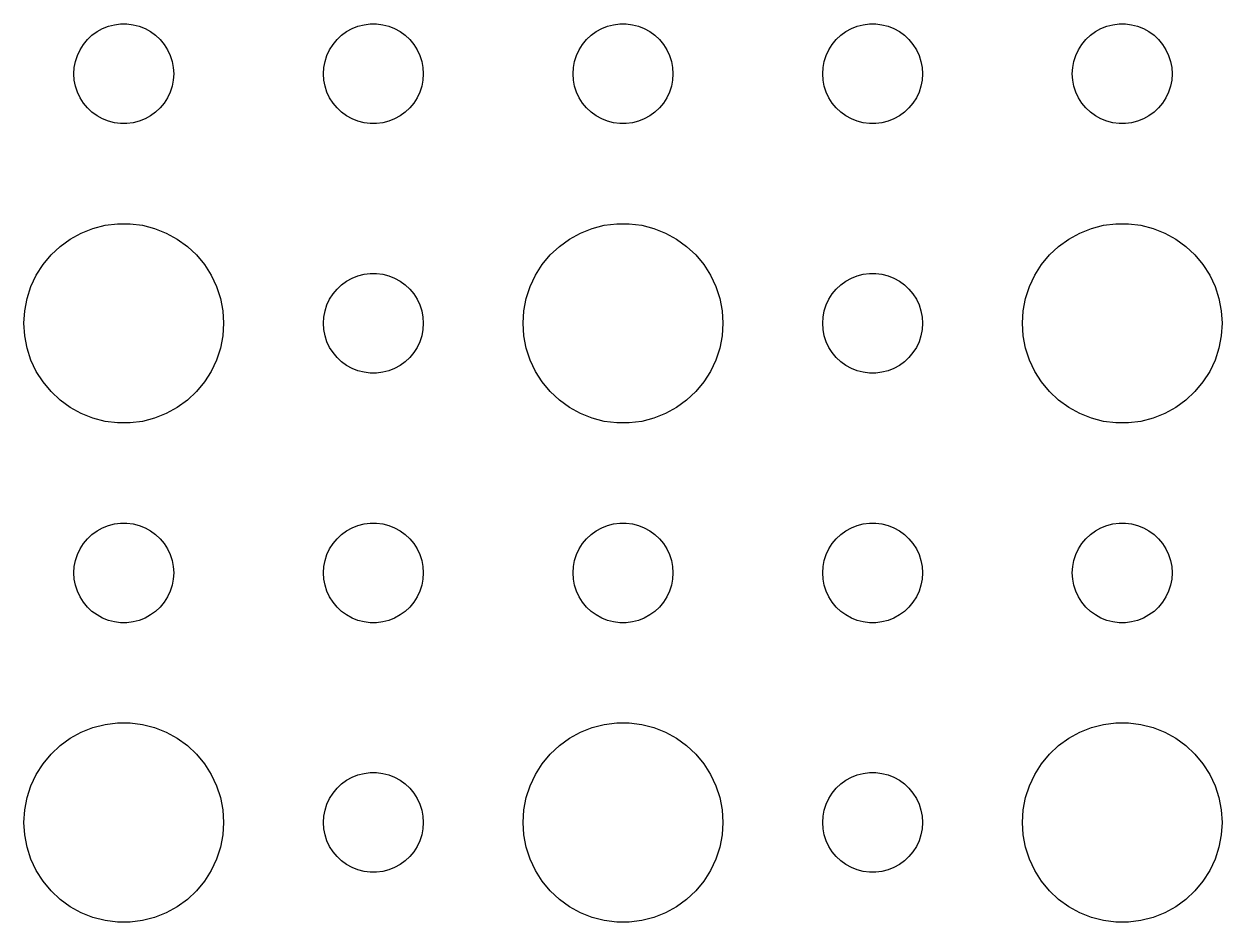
# Model space of a CAD drawing. Header units: metres. Extents: x -134 to 134, y 518 to 1078.
# Drawn here: x -70.5 to -34.5, y 795.01 to 822 of the extents above; entities that cross this region are included whole.
import ezdxf

# ---------------------------------------------------------------- set-up
doc = ezdxf.new("R2010")
doc.units = ezdxf.units.M

msp = doc.modelspace()

# ---------------------------------------------------------------- linework, layer by layer
for p, q in [((-68.1387, 821.857), (-67.9635, 821.927)), ((-67.9635, 821.927), (-67.7811, 821.973)), ((-67.7811, 821.973), (-67.5942, 821.997)), ((-67.5942, 821.997), (-67.4058, 821.997)), ((-67.4058, 821.997), (-67.2189, 821.973)), ((-67.2189, 821.973), (-67.0365, 821.927)), ((-67.0365, 821.927), (-66.8613, 821.857)), ((-60.6387, 821.857), (-60.4635, 821.927)), ((-60.4635, 821.927), (-60.2811, 821.973)), ((-60.2811, 821.973), (-60.0942, 821.997)), ((-60.0942, 821.997), (-59.9058, 821.997)), ((-59.9058, 821.997), (-59.7189, 821.973)), ((-59.7189, 821.973), (-59.5365, 821.927)), ((-59.5365, 821.927), (-59.3613, 821.857)), ((-53.1387, 821.857), (-52.9635, 821.927)), ((-52.9635, 821.927), (-52.7811, 821.973)), ((-52.7811, 821.973), (-52.5942, 821.997)), ((-52.5942, 821.997), (-52.4058, 821.997)), ((-52.4058, 821.997), (-52.2189, 821.973)), ((-52.2189, 821.973), (-52.0365, 821.927)), ((-52.0365, 821.927), (-51.8613, 821.857)), ((-45.6387, 821.857), (-45.4635, 821.927)), ((-45.4635, 821.927), (-45.2811, 821.973)), ((-45.2811, 821.973), (-45.0942, 821.997)), ((-45.0942, 821.997), (-44.9058, 821.997)), ((-44.9058, 821.997), (-44.7189, 821.973)), ((-44.7189, 821.973), (-44.5365, 821.927)), ((-44.5365, 821.927), (-44.3613, 821.857)), ((-38.1387, 821.857), (-37.9635, 821.927)), ((-37.9635, 821.927), (-37.7811, 821.973)), ((-37.7811, 821.973), (-37.5942, 821.997)), ((-37.5942, 821.997), (-37.4058, 821.997)), ((-37.4058, 821.997), (-37.2189, 821.973)), ((-37.2189, 821.973), (-37.0365, 821.927)), ((-37.0365, 821.927), (-36.8613, 821.857)), ((-68.7135, 821.382), (-68.5934, 821.527)), ((-68.5934, 821.527), (-68.4561, 821.656)), ((-68.4561, 821.656), (-68.3037, 821.766)), ((-68.3037, 821.766), (-68.1387, 821.857)), ((-66.8613, 821.857), (-66.6963, 821.766)), ((-66.6963, 821.766), (-66.5439, 821.656)), ((-66.5439, 821.656), (-66.4065, 821.527)), ((-66.4065, 821.527), (-66.2865, 821.382)), ((-61.2135, 821.382), (-61.0934, 821.527)), ((-61.0934, 821.527), (-60.9561, 821.656)), ((-60.9561, 821.656), (-60.8037, 821.766)), ((-60.8037, 821.766), (-60.6387, 821.857)), ((-59.3613, 821.857), (-59.1963, 821.766)), ((-59.1963, 821.766), (-59.0439, 821.656)), ((-59.0439, 821.656), (-58.9065, 821.527)), ((-58.9065, 821.527), (-58.7865, 821.382)), ((-53.7135, 821.382), (-53.5934, 821.527)), ((-53.5934, 821.527), (-53.4561, 821.656)), ((-53.4561, 821.656), (-53.3037, 821.766)), ((-53.3037, 821.766), (-53.1387, 821.857)), ((-51.8613, 821.857), (-51.6963, 821.766)), ((-51.6963, 821.766), (-51.5439, 821.656)), ((-51.5439, 821.656), (-51.4065, 821.527)), ((-51.4065, 821.527), (-51.2865, 821.382)), ((-46.2135, 821.382), (-46.0934, 821.527)), ((-46.0934, 821.527), (-45.9561, 821.656)), ((-45.9561, 821.656), (-45.8037, 821.766)), ((-45.8037, 821.766), (-45.6387, 821.857)), ((-44.3613, 821.857), (-44.1963, 821.766)), ((-44.1963, 821.766), (-44.0439, 821.656)), ((-44.0439, 821.656), (-43.9065, 821.527)), ((-43.9065, 821.527), (-43.7865, 821.382)), ((-38.7135, 821.382), (-38.5934, 821.527)), ((-38.5934, 821.527), (-38.4561, 821.656)), ((-38.4561, 821.656), (-38.3037, 821.766)), ((-38.3037, 821.766), (-38.1387, 821.857)), ((-36.8613, 821.857), (-36.6963, 821.766)), ((-36.6963, 821.766), (-36.5439, 821.656)), ((-36.5439, 821.656), (-36.4065, 821.527)), ((-36.4065, 821.527), (-36.2865, 821.382)), ((-68.8947, 821.052), (-68.8145, 821.223)), ((-68.8145, 821.223), (-68.7135, 821.382)), ((-66.2865, 821.382), (-66.1855, 821.223)), ((-66.1855, 821.223), (-66.1053, 821.052)), ((-61.3947, 821.052), (-61.3145, 821.223)), ((-61.3145, 821.223), (-61.2135, 821.382)), ((-58.7865, 821.382), (-58.6855, 821.223)), ((-58.6855, 821.223), (-58.6053, 821.052)), ((-53.8947, 821.052), (-53.8145, 821.223)), ((-53.8145, 821.223), (-53.7135, 821.382)), ((-51.2865, 821.382), (-51.1855, 821.223)), ((-51.1855, 821.223), (-51.1053, 821.052)), ((-46.3947, 821.052), (-46.3145, 821.223)), ((-46.3145, 821.223), (-46.2135, 821.382)), ((-43.7865, 821.382), (-43.6855, 821.223)), ((-43.6855, 821.223), (-43.6053, 821.052)), ((-38.8947, 821.052), (-38.8145, 821.223)), ((-38.8145, 821.223), (-38.7135, 821.382)), ((-36.2865, 821.382), (-36.1855, 821.223)), ((-36.1855, 821.223), (-36.1053, 821.052)), ((-68.9882, 820.688), (-68.9529, 820.873)), ((-68.9529, 820.873), (-68.8947, 821.052)), ((-66.1053, 821.052), (-66.0471, 820.873)), ((-66.0471, 820.873), (-66.0118, 820.688)), ((-61.4882, 820.688), (-61.4529, 820.873)), ((-61.4529, 820.873), (-61.3947, 821.052)), ((-58.6053, 821.052), (-58.5471, 820.873)), ((-58.5471, 820.873), (-58.5118, 820.688)), ((-53.9882, 820.688), (-53.9529, 820.873)), ((-53.9529, 820.873), (-53.8947, 821.052)), ((-51.1053, 821.052), (-51.0471, 820.873)), ((-51.0471, 820.873), (-51.0118, 820.688)), ((-46.4882, 820.688), (-46.4529, 820.873)), ((-46.4529, 820.873), (-46.3947, 821.052)), ((-43.6053, 821.052), (-43.5471, 820.873)), ((-43.5471, 820.873), (-43.5118, 820.688)), ((-38.9882, 820.688), (-38.9529, 820.873)), ((-38.9529, 820.873), (-38.8947, 821.052)), ((-36.1053, 821.052), (-36.0471, 820.873)), ((-36.0471, 820.873), (-36.0118, 820.688)), ((-69, 820.5), (-68.9882, 820.688)), ((-68.9882, 820.312), (-69, 820.5)), ((-66.0118, 820.688), (-66, 820.5)), ((-66, 820.5), (-66.0118, 820.312)), ((-61.5, 820.5), (-61.4882, 820.688)), ((-61.4882, 820.312), (-61.5, 820.5)), ((-58.5118, 820.688), (-58.5, 820.5)), ((-58.5, 820.5), (-58.5118, 820.312)), ((-54, 820.5), (-53.9882, 820.688)), ((-53.9882, 820.312), (-54, 820.5)), ((-51.0118, 820.688), (-51, 820.5)), ((-51, 820.5), (-51.0118, 820.312)), ((-46.5, 820.5), (-46.4882, 820.688)), ((-46.4882, 820.312), (-46.5, 820.5)), ((-43.5118, 820.688), (-43.5, 820.5)), ((-43.5, 820.5), (-43.5118, 820.312)), ((-39, 820.5), (-38.9882, 820.688)), ((-38.9882, 820.312), (-39, 820.5)), ((-36.0118, 820.688), (-36, 820.5)), ((-36, 820.5), (-36.0118, 820.312)), ((-68.9529, 820.127), (-68.9882, 820.312)), ((-68.8947, 819.948), (-68.9529, 820.127)), ((-66.0471, 820.127), (-66.1053, 819.948)), ((-66.0118, 820.312), (-66.0471, 820.127)), ((-61.4529, 820.127), (-61.4882, 820.312)), ((-61.3947, 819.948), (-61.4529, 820.127)), ((-58.5471, 820.127), (-58.6053, 819.948)), ((-58.5118, 820.312), (-58.5471, 820.127)), ((-53.9529, 820.127), (-53.9882, 820.312)), ((-53.8947, 819.948), (-53.9529, 820.127)), ((-51.0471, 820.127), (-51.1053, 819.948)), ((-51.0118, 820.312), (-51.0471, 820.127)), ((-46.4529, 820.127), (-46.4882, 820.312)), ((-46.3947, 819.948), (-46.4529, 820.127)), ((-43.5471, 820.127), (-43.6053, 819.948)), ((-43.5118, 820.312), (-43.5471, 820.127)), ((-38.9529, 820.127), (-38.9882, 820.312)), ((-38.8947, 819.948), (-38.9529, 820.127)), ((-36.0471, 820.127), (-36.1053, 819.948)), ((-36.0118, 820.312), (-36.0471, 820.127)), ((-68.8145, 819.777), (-68.8947, 819.948)), ((-68.7135, 819.618), (-68.8145, 819.777)), ((-66.1855, 819.777), (-66.2865, 819.618)), ((-66.1053, 819.948), (-66.1855, 819.777)), ((-61.3145, 819.777), (-61.3947, 819.948)), ((-61.2135, 819.618), (-61.3145, 819.777)), ((-58.6855, 819.777), (-58.7865, 819.618)), ((-58.6053, 819.948), (-58.6855, 819.777)), ((-53.8145, 819.777), (-53.8947, 819.948)), ((-53.7135, 819.618), (-53.8145, 819.777)), ((-51.1855, 819.777), (-51.2865, 819.618)), ((-51.1053, 819.948), (-51.1855, 819.777)), ((-46.3145, 819.777), (-46.3947, 819.948)), ((-46.2135, 819.618), (-46.3145, 819.777)), ((-43.6855, 819.777), (-43.7865, 819.618)), ((-43.6053, 819.948), (-43.6855, 819.777)), ((-38.8145, 819.777), (-38.8947, 819.948)), ((-38.7135, 819.618), (-38.8145, 819.777)), ((-36.1855, 819.777), (-36.2865, 819.618)), ((-36.1053, 819.948), (-36.1855, 819.777)), ((-68.5934, 819.473), (-68.7135, 819.618)), ((-68.4561, 819.344), (-68.5934, 819.473)), ((-66.4065, 819.473), (-66.5439, 819.344)), ((-66.2865, 819.618), (-66.4065, 819.473)), ((-61.0934, 819.473), (-61.2135, 819.618)), ((-60.9561, 819.344), (-61.0934, 819.473)), ((-58.9065, 819.473), (-59.0439, 819.344)), ((-58.7865, 819.618), (-58.9065, 819.473)), ((-53.5934, 819.473), (-53.7135, 819.618)), ((-53.4561, 819.344), (-53.5934, 819.473)), ((-51.4065, 819.473), (-51.5439, 819.344)), ((-51.2865, 819.618), (-51.4065, 819.473)), ((-46.0934, 819.473), (-46.2135, 819.618)), ((-45.9561, 819.344), (-46.0934, 819.473)), ((-43.9065, 819.473), (-44.0439, 819.344)), ((-43.7865, 819.618), (-43.9065, 819.473)), ((-38.5934, 819.473), (-38.7135, 819.618)), ((-38.4561, 819.344), (-38.5934, 819.473)), ((-36.4065, 819.473), (-36.5439, 819.344)), ((-36.2865, 819.618), (-36.4065, 819.473)), ((-68.3037, 819.234), (-68.4561, 819.344)), ((-68.1387, 819.143), (-68.3037, 819.234)), ((-67.9635, 819.073), (-68.1387, 819.143)), ((-67.7811, 819.027), (-67.9635, 819.073)), ((-67.5942, 819.003), (-67.7811, 819.027)), ((-67.4058, 819.003), (-67.5942, 819.003)), ((-67.2189, 819.027), (-67.4058, 819.003)), ((-67.0365, 819.073), (-67.2189, 819.027)), ((-66.8613, 819.143), (-67.0365, 819.073)), ((-66.6963, 819.234), (-66.8613, 819.143)), ((-66.5439, 819.344), (-66.6963, 819.234)), ((-60.8037, 819.234), (-60.9561, 819.344)), ((-60.6387, 819.143), (-60.8037, 819.234)), ((-60.4635, 819.073), (-60.6387, 819.143)), ((-60.2811, 819.027), (-60.4635, 819.073)), ((-60.0942, 819.003), (-60.2811, 819.027)), ((-59.9058, 819.003), (-60.0942, 819.003)), ((-59.7189, 819.027), (-59.9058, 819.003)), ((-59.5365, 819.073), (-59.7189, 819.027)), ((-59.3613, 819.143), (-59.5365, 819.073)), ((-59.1963, 819.234), (-59.3613, 819.143)), ((-59.0439, 819.344), (-59.1963, 819.234)), ((-53.3037, 819.234), (-53.4561, 819.344)), ((-53.1387, 819.143), (-53.3037, 819.234)), ((-52.9635, 819.073), (-53.1387, 819.143)), ((-52.7811, 819.027), (-52.9635, 819.073)), ((-52.5942, 819.003), (-52.7811, 819.027)), ((-52.4058, 819.003), (-52.5942, 819.003)), ((-52.2189, 819.027), (-52.4058, 819.003)), ((-52.0365, 819.073), (-52.2189, 819.027)), ((-51.8613, 819.143), (-52.0365, 819.073)), ((-51.6963, 819.234), (-51.8613, 819.143)), ((-51.5439, 819.344), (-51.6963, 819.234)), ((-45.8037, 819.234), (-45.9561, 819.344)), ((-45.6387, 819.143), (-45.8037, 819.234)), ((-45.4635, 819.073), (-45.6387, 819.143)), ((-45.2811, 819.027), (-45.4635, 819.073)), ((-45.0942, 819.003), (-45.2811, 819.027)), ((-44.9058, 819.003), (-45.0942, 819.003)), ((-44.7189, 819.027), (-44.9058, 819.003)), ((-44.5365, 819.073), (-44.7189, 819.027)), ((-44.3613, 819.143), (-44.5365, 819.073)), ((-44.1963, 819.234), (-44.3613, 819.143)), ((-44.0439, 819.344), (-44.1963, 819.234)), ((-38.3037, 819.234), (-38.4561, 819.344)), ((-38.1387, 819.143), (-38.3037, 819.234)), ((-37.9635, 819.073), (-38.1387, 819.143)), ((-37.7811, 819.027), (-37.9635, 819.073)), ((-37.5942, 819.003), (-37.7811, 819.027)), ((-37.4058, 819.003), (-37.5942, 819.003)), ((-37.2189, 819.027), (-37.4058, 819.003)), ((-37.0365, 819.073), (-37.2189, 819.027)), ((-36.8613, 819.143), (-37.0365, 819.073)), ((-36.6963, 819.234), (-36.8613, 819.143)), ((-36.5439, 819.344), (-36.6963, 819.234)), ((-68.7773, 815.714), (-68.427, 815.853)), ((-68.427, 815.853), (-68.0621, 815.947)), ((-68.0621, 815.947), (-67.6884, 815.994)), ((-67.6884, 815.994), (-67.3116, 815.994)), ((-67.3116, 815.994), (-66.9379, 815.947)), ((-66.9379, 815.947), (-66.573, 815.853)), ((-66.573, 815.853), (-66.2227, 815.714)), ((-53.7773, 815.714), (-53.427, 815.853)), ((-53.427, 815.853), (-53.0621, 815.947)), ((-53.0621, 815.947), (-52.6884, 815.994)), ((-52.6884, 815.994), (-52.3116, 815.994)), ((-52.3116, 815.994), (-51.9379, 815.947)), ((-51.9379, 815.947), (-51.5729, 815.853)), ((-51.5729, 815.853), (-51.2227, 815.714)), ((-38.7773, 815.714), (-38.427, 815.853)), ((-38.427, 815.853), (-38.0621, 815.947)), ((-38.0621, 815.947), (-37.6884, 815.994)), ((-37.6884, 815.994), (-37.3116, 815.994)), ((-37.3116, 815.994), (-36.9379, 815.947)), ((-36.9379, 815.947), (-36.5729, 815.853)), ((-36.5729, 815.853), (-36.2227, 815.714)), ((-69.4123, 815.312), (-69.1075, 815.533)), ((-69.1075, 815.533), (-68.7773, 815.714)), ((-66.2227, 815.714), (-65.8925, 815.533)), ((-65.8925, 815.533), (-65.5877, 815.312)), ((-54.4123, 815.312), (-54.1075, 815.533)), ((-54.1075, 815.533), (-53.7773, 815.714)), ((-51.2227, 815.714), (-50.8925, 815.533)), ((-50.8925, 815.533), (-50.5877, 815.312)), ((-39.4123, 815.312), (-39.1075, 815.533)), ((-39.1075, 815.533), (-38.7773, 815.714)), ((-36.2227, 815.714), (-35.8925, 815.533)), ((-35.8925, 815.533), (-35.5877, 815.312)), ((-69.927, 814.763), (-69.6869, 815.054)), ((-69.6869, 815.054), (-69.4123, 815.312)), ((-65.5877, 815.312), (-65.3131, 815.054)), ((-65.3131, 815.054), (-65.073, 814.763)), ((-54.927, 814.763), (-54.6869, 815.054)), ((-54.6869, 815.054), (-54.4123, 815.312)), ((-50.5877, 815.312), (-50.3131, 815.054)), ((-50.3131, 815.054), (-50.0729, 814.763)), ((-39.927, 814.763), (-39.6869, 815.054)), ((-39.6869, 815.054), (-39.4123, 815.312)), ((-35.5877, 815.312), (-35.3131, 815.054)), ((-35.3131, 815.054), (-35.0729, 814.763)), ((-70.1289, 814.445), (-69.927, 814.763)), ((-65.073, 814.763), (-64.8711, 814.445)), ((-55.1289, 814.445), (-54.927, 814.763)), ((-50.0729, 814.763), (-49.8711, 814.445)), ((-40.1289, 814.445), (-39.927, 814.763)), ((-35.0729, 814.763), (-34.8711, 814.445)), ((-70.2893, 814.104), (-70.1289, 814.445)), ((-64.8711, 814.445), (-64.7107, 814.104)), ((-60.8037, 814.266), (-60.6387, 814.357)), ((-60.6387, 814.357), (-60.4635, 814.427)), ((-60.4635, 814.427), (-60.2811, 814.473)), ((-60.2811, 814.473), (-60.0942, 814.497)), ((-60.0942, 814.497), (-59.9058, 814.497)), ((-59.9058, 814.497), (-59.7189, 814.473)), ((-59.7189, 814.473), (-59.5365, 814.427)), ((-59.5365, 814.427), (-59.3613, 814.357)), ((-59.3613, 814.357), (-59.1963, 814.266)), ((-55.2893, 814.104), (-55.1289, 814.445)), ((-49.8711, 814.445), (-49.7107, 814.104)), ((-45.8037, 814.266), (-45.6387, 814.357)), ((-45.6387, 814.357), (-45.4635, 814.427)), ((-45.4635, 814.427), (-45.2811, 814.473)), ((-45.2811, 814.473), (-45.0942, 814.497)), ((-45.0942, 814.497), (-44.9058, 814.497)), ((-44.9058, 814.497), (-44.7189, 814.473)), ((-44.7189, 814.473), (-44.5365, 814.427)), ((-44.5365, 814.427), (-44.3613, 814.357)), ((-44.3613, 814.357), (-44.1963, 814.266)), ((-40.2893, 814.104), (-40.1289, 814.445)), ((-34.8711, 814.445), (-34.7107, 814.104)), ((-70.4057, 813.746), (-70.2893, 814.104)), ((-64.7107, 814.104), (-64.5943, 813.746)), ((-61.2135, 813.882), (-61.0934, 814.027)), ((-61.0934, 814.027), (-60.9561, 814.156)), ((-60.9561, 814.156), (-60.8037, 814.266)), ((-59.1963, 814.266), (-59.0439, 814.156)), ((-59.0439, 814.156), (-58.9065, 814.027)), ((-58.9065, 814.027), (-58.7865, 813.882)), ((-55.4057, 813.746), (-55.2893, 814.104)), ((-49.7107, 814.104), (-49.5942, 813.746)), ((-46.2135, 813.882), (-46.0934, 814.027)), ((-46.0934, 814.027), (-45.9561, 814.156)), ((-45.9561, 814.156), (-45.8037, 814.266)), ((-44.1963, 814.266), (-44.0439, 814.156)), ((-44.0439, 814.156), (-43.9065, 814.027)), ((-43.9065, 814.027), (-43.7865, 813.882)), ((-40.4057, 813.746), (-40.2893, 814.104)), ((-34.7107, 814.104), (-34.5942, 813.746)), ((-70.4763, 813.376), (-70.4057, 813.746)), ((-64.5943, 813.746), (-64.5237, 813.376)), ((-61.3947, 813.552), (-61.3145, 813.723)), ((-61.3145, 813.723), (-61.2135, 813.882)), ((-58.7865, 813.882), (-58.6855, 813.723)), ((-58.6855, 813.723), (-58.6053, 813.552)), ((-55.4763, 813.376), (-55.4057, 813.746)), ((-49.5942, 813.746), (-49.5237, 813.376)), ((-46.3947, 813.552), (-46.3145, 813.723)), ((-46.3145, 813.723), (-46.2135, 813.882)), ((-43.7865, 813.882), (-43.6855, 813.723)), ((-43.6855, 813.723), (-43.6053, 813.552)), ((-40.4763, 813.376), (-40.4057, 813.746)), ((-34.5942, 813.746), (-34.5237, 813.376)), ((-70.5, 813), (-70.4763, 813.376)), ((-64.5237, 813.376), (-64.5, 813)), ((-61.4882, 813.188), (-61.4529, 813.373)), ((-61.4529, 813.373), (-61.3947, 813.552)), ((-58.6053, 813.552), (-58.5471, 813.373)), ((-58.5471, 813.373), (-58.5118, 813.188)), ((-55.5, 813), (-55.4763, 813.376)), ((-49.5237, 813.376), (-49.5, 813)), ((-46.4882, 813.188), (-46.4529, 813.373)), ((-46.4529, 813.373), (-46.3947, 813.552)), ((-43.6053, 813.552), (-43.5471, 813.373)), ((-43.5471, 813.373), (-43.5118, 813.188)), ((-40.5, 813), (-40.4763, 813.376)), ((-34.5237, 813.376), (-34.5, 813)), ((-70.4763, 812.624), (-70.5, 813)), ((-64.5, 813), (-64.5237, 812.624)), ((-61.5, 813), (-61.4882, 813.188)), ((-61.4882, 812.812), (-61.5, 813)), ((-58.5118, 813.188), (-58.5, 813)), ((-58.5, 813), (-58.5118, 812.812)), ((-55.4763, 812.624), (-55.5, 813)), ((-49.5, 813), (-49.5237, 812.624)), ((-46.5, 813), (-46.4882, 813.188)), ((-46.4882, 812.812), (-46.5, 813)), ((-43.5118, 813.188), (-43.5, 813)), ((-43.5, 813), (-43.5118, 812.812)), ((-40.4763, 812.624), (-40.5, 813)), ((-34.5, 813), (-34.5237, 812.624)), ((-70.4057, 812.254), (-70.4763, 812.624)), ((-64.5237, 812.624), (-64.5943, 812.254)), ((-61.4529, 812.627), (-61.4882, 812.812)), ((-61.3947, 812.448), (-61.4529, 812.627)), ((-58.5471, 812.627), (-58.6053, 812.448)), ((-58.5118, 812.812), (-58.5471, 812.627)), ((-55.4057, 812.254), (-55.4763, 812.624)), ((-49.5237, 812.624), (-49.5942, 812.254)), ((-46.4529, 812.627), (-46.4882, 812.812)), ((-46.3947, 812.448), (-46.4529, 812.627)), ((-43.5471, 812.627), (-43.6053, 812.448)), ((-43.5118, 812.812), (-43.5471, 812.627)), ((-40.4057, 812.254), (-40.4763, 812.624)), ((-34.5237, 812.624), (-34.5942, 812.254)), ((-70.2893, 811.896), (-70.4057, 812.254)), ((-64.5943, 812.254), (-64.7107, 811.896)), ((-61.3145, 812.277), (-61.3947, 812.448)), ((-61.2135, 812.118), (-61.3145, 812.277)), ((-58.6855, 812.277), (-58.7865, 812.118)), ((-58.6053, 812.448), (-58.6855, 812.277)), ((-55.2893, 811.896), (-55.4057, 812.254)), ((-49.5942, 812.254), (-49.7107, 811.896)), ((-46.3145, 812.277), (-46.3947, 812.448)), ((-46.2135, 812.118), (-46.3145, 812.277)), ((-43.6855, 812.277), (-43.7865, 812.118)), ((-43.6053, 812.448), (-43.6855, 812.277)), ((-40.2893, 811.896), (-40.4057, 812.254)), ((-34.5942, 812.254), (-34.7107, 811.896)), ((-70.1289, 811.555), (-70.2893, 811.896)), ((-64.7107, 811.896), (-64.8711, 811.555)), ((-61.0934, 811.973), (-61.2135, 812.118)), ((-60.9561, 811.844), (-61.0934, 811.973)), ((-60.8037, 811.734), (-60.9561, 811.844)), ((-59.0439, 811.844), (-59.1963, 811.734)), ((-58.9065, 811.973), (-59.0439, 811.844)), ((-58.7865, 812.118), (-58.9065, 811.973)), ((-55.1289, 811.555), (-55.2893, 811.896)), ((-49.7107, 811.896), (-49.8711, 811.555)), ((-46.0934, 811.973), (-46.2135, 812.118)), ((-45.9561, 811.844), (-46.0934, 811.973)), ((-45.8037, 811.734), (-45.9561, 811.844)), ((-44.0439, 811.844), (-44.1963, 811.734)), ((-43.9065, 811.973), (-44.0439, 811.844)), ((-43.7865, 812.118), (-43.9065, 811.973)), ((-40.1289, 811.555), (-40.2893, 811.896)), ((-34.7107, 811.896), (-34.8711, 811.555)), ((-69.927, 811.237), (-70.1289, 811.555)), ((-64.8711, 811.555), (-65.073, 811.237)), ((-60.6387, 811.643), (-60.8037, 811.734)), ((-60.4635, 811.573), (-60.6387, 811.643)), ((-60.2811, 811.527), (-60.4635, 811.573)), ((-60.0942, 811.503), (-60.2811, 811.527)), ((-59.9058, 811.503), (-60.0942, 811.503)), ((-59.7189, 811.527), (-59.9058, 811.503)), ((-59.5365, 811.573), (-59.7189, 811.527)), ((-59.3613, 811.643), (-59.5365, 811.573)), ((-59.1963, 811.734), (-59.3613, 811.643)), ((-54.927, 811.237), (-55.1289, 811.555)), ((-49.8711, 811.555), (-50.0729, 811.237)), ((-45.6387, 811.643), (-45.8037, 811.734)), ((-45.4635, 811.573), (-45.6387, 811.643)), ((-45.2811, 811.527), (-45.4635, 811.573)), ((-45.0942, 811.503), (-45.2811, 811.527)), ((-44.9058, 811.503), (-45.0942, 811.503)), ((-44.7189, 811.527), (-44.9058, 811.503)), ((-44.5365, 811.573), (-44.7189, 811.527)), ((-44.3613, 811.643), (-44.5365, 811.573)), ((-44.1963, 811.734), (-44.3613, 811.643)), ((-39.927, 811.237), (-40.1289, 811.555)), ((-34.8711, 811.555), (-35.0729, 811.237)), ((-69.6869, 810.946), (-69.927, 811.237)), ((-65.073, 811.237), (-65.3131, 810.946)), ((-54.6869, 810.946), (-54.927, 811.237)), ((-50.0729, 811.237), (-50.3131, 810.946)), ((-39.6869, 810.946), (-39.927, 811.237)), ((-35.0729, 811.237), (-35.3131, 810.946)), ((-69.4123, 810.688), (-69.6869, 810.946)), ((-65.3131, 810.946), (-65.5877, 810.688)), ((-54.4123, 810.688), (-54.6869, 810.946)), ((-50.3131, 810.946), (-50.5877, 810.688)), ((-39.4123, 810.688), (-39.6869, 810.946)), ((-35.3131, 810.946), (-35.5877, 810.688)), ((-69.1075, 810.467), (-69.4123, 810.688)), ((-68.7773, 810.286), (-69.1075, 810.467)), ((-65.8925, 810.467), (-66.2227, 810.286)), ((-65.5877, 810.688), (-65.8925, 810.467)), ((-54.1075, 810.467), (-54.4123, 810.688)), ((-53.7773, 810.286), (-54.1075, 810.467)), ((-50.8925, 810.467), (-51.2227, 810.286)), ((-50.5877, 810.688), (-50.8925, 810.467)), ((-39.1075, 810.467), (-39.4123, 810.688)), ((-38.7773, 810.286), (-39.1075, 810.467)), ((-35.8925, 810.467), (-36.2227, 810.286)), ((-35.5877, 810.688), (-35.8925, 810.467)), ((-68.427, 810.147), (-68.7773, 810.286)), ((-68.0621, 810.053), (-68.427, 810.147)), ((-67.6884, 810.006), (-68.0621, 810.053)), ((-67.3116, 810.006), (-67.6884, 810.006)), ((-66.9379, 810.053), (-67.3116, 810.006)), ((-66.573, 810.147), (-66.9379, 810.053)), ((-66.2227, 810.286), (-66.573, 810.147)), ((-53.427, 810.147), (-53.7773, 810.286)), ((-53.0621, 810.053), (-53.427, 810.147)), ((-52.6884, 810.006), (-53.0621, 810.053)), ((-52.3116, 810.006), (-52.6884, 810.006)), ((-51.9379, 810.053), (-52.3116, 810.006)), ((-51.5729, 810.147), (-51.9379, 810.053)), ((-51.2227, 810.286), (-51.5729, 810.147)), ((-38.427, 810.147), (-38.7773, 810.286)), ((-38.0621, 810.053), (-38.427, 810.147)), ((-37.6884, 810.006), (-38.0621, 810.053)), ((-37.3116, 810.006), (-37.6884, 810.006)), ((-36.9379, 810.053), (-37.3116, 810.006)), ((-36.5729, 810.147), (-36.9379, 810.053)), ((-36.2227, 810.286), (-36.5729, 810.147)), ((-68.4561, 806.656), (-68.3037, 806.766)), ((-68.3037, 806.766), (-68.1387, 806.857)), ((-68.1387, 806.857), (-67.9635, 806.927)), ((-67.9635, 806.927), (-67.7811, 806.973)), ((-67.7811, 806.973), (-67.5942, 806.997)), ((-67.5942, 806.997), (-67.4058, 806.997)), ((-67.4058, 806.997), (-67.2189, 806.973)), ((-67.2189, 806.973), (-67.0365, 806.927)), ((-67.0365, 806.927), (-66.8613, 806.857)), ((-66.8613, 806.857), (-66.6963, 806.766)), ((-66.6963, 806.766), (-66.5439, 806.656)), ((-60.9561, 806.656), (-60.8037, 806.766)), ((-60.8037, 806.766), (-60.6387, 806.857)), ((-60.6387, 806.857), (-60.4635, 806.927)), ((-60.4635, 806.927), (-60.2811, 806.973)), ((-60.2811, 806.973), (-60.0942, 806.997)), ((-60.0942, 806.997), (-59.9058, 806.997)), ((-59.9058, 806.997), (-59.7189, 806.973)), ((-59.7189, 806.973), (-59.5365, 806.927)), ((-59.5365, 806.927), (-59.3613, 806.857)), ((-59.3613, 806.857), (-59.1963, 806.766)), ((-59.1963, 806.766), (-59.0439, 806.656)), ((-53.4561, 806.656), (-53.3037, 806.766)), ((-53.3037, 806.766), (-53.1387, 806.857)), ((-53.1387, 806.857), (-52.9635, 806.927)), ((-52.9635, 806.927), (-52.7811, 806.973)), ((-52.7811, 806.973), (-52.5942, 806.997)), ((-52.5942, 806.997), (-52.4058, 806.997)), ((-52.4058, 806.997), (-52.2189, 806.973)), ((-52.2189, 806.973), (-52.0365, 806.927)), ((-52.0365, 806.927), (-51.8613, 806.857)), ((-51.8613, 806.857), (-51.6963, 806.766)), ((-51.6963, 806.766), (-51.5439, 806.656)), ((-45.9561, 806.656), (-45.8037, 806.766)), ((-45.8037, 806.766), (-45.6387, 806.857)), ((-45.6387, 806.857), (-45.4635, 806.927)), ((-45.4635, 806.927), (-45.2811, 806.973)), ((-45.2811, 806.973), (-45.0942, 806.997)), ((-45.0942, 806.997), (-44.9058, 806.997)), ((-44.9058, 806.997), (-44.7189, 806.973)), ((-44.7189, 806.973), (-44.5365, 806.927)), ((-44.5365, 806.927), (-44.3613, 806.857)), ((-44.3613, 806.857), (-44.1963, 806.766)), ((-44.1963, 806.766), (-44.0439, 806.656)), ((-38.4561, 806.656), (-38.3037, 806.766)), ((-38.3037, 806.766), (-38.1387, 806.857)), ((-38.1387, 806.857), (-37.9635, 806.927)), ((-37.9635, 806.927), (-37.7811, 806.973)), ((-37.7811, 806.973), (-37.5942, 806.997)), ((-37.5942, 806.997), (-37.4058, 806.997)), ((-37.4058, 806.997), (-37.2189, 806.973)), ((-37.2189, 806.973), (-37.0365, 806.927)), ((-37.0365, 806.927), (-36.8613, 806.857)), ((-36.8613, 806.857), (-36.6963, 806.766)), ((-36.6963, 806.766), (-36.5439, 806.656)), ((-68.7135, 806.382), (-68.5934, 806.527)), ((-68.5934, 806.527), (-68.4561, 806.656)), ((-66.5439, 806.656), (-66.4065, 806.527)), ((-66.4065, 806.527), (-66.2865, 806.382)), ((-61.2135, 806.382), (-61.0934, 806.527)), ((-61.0934, 806.527), (-60.9561, 806.656)), ((-59.0439, 806.656), (-58.9065, 806.527)), ((-58.9065, 806.527), (-58.7865, 806.382)), ((-53.7135, 806.382), (-53.5934, 806.527)), ((-53.5934, 806.527), (-53.4561, 806.656)), ((-51.5439, 806.656), (-51.4065, 806.527)), ((-51.4065, 806.527), (-51.2865, 806.382)), ((-46.2135, 806.382), (-46.0934, 806.527)), ((-46.0934, 806.527), (-45.9561, 806.656)), ((-44.0439, 806.656), (-43.9065, 806.527)), ((-43.9065, 806.527), (-43.7865, 806.382)), ((-38.7135, 806.382), (-38.5934, 806.527)), ((-38.5934, 806.527), (-38.4561, 806.656)), ((-36.5439, 806.656), (-36.4065, 806.527)), ((-36.4065, 806.527), (-36.2865, 806.382)), ((-68.9529, 805.873), (-68.8947, 806.052)), ((-68.8947, 806.052), (-68.8145, 806.223)), ((-68.8145, 806.223), (-68.7135, 806.382)), ((-66.2865, 806.382), (-66.1855, 806.223)), ((-66.1855, 806.223), (-66.1053, 806.052)), ((-66.1053, 806.052), (-66.0471, 805.873)), ((-61.4529, 805.873), (-61.3947, 806.052)), ((-61.3947, 806.052), (-61.3145, 806.223)), ((-61.3145, 806.223), (-61.2135, 806.382)), ((-58.7865, 806.382), (-58.6855, 806.223)), ((-58.6855, 806.223), (-58.6053, 806.052)), ((-58.6053, 806.052), (-58.5471, 805.873)), ((-53.9529, 805.873), (-53.8947, 806.052)), ((-53.8947, 806.052), (-53.8145, 806.223)), ((-53.8145, 806.223), (-53.7135, 806.382)), ((-51.2865, 806.382), (-51.1855, 806.223)), ((-51.1855, 806.223), (-51.1053, 806.052)), ((-51.1053, 806.052), (-51.0471, 805.873)), ((-46.4529, 805.873), (-46.3947, 806.052)), ((-46.3947, 806.052), (-46.3145, 806.223)), ((-46.3145, 806.223), (-46.2135, 806.382)), ((-43.7865, 806.382), (-43.6855, 806.223)), ((-43.6855, 806.223), (-43.6053, 806.052)), ((-43.6053, 806.052), (-43.5471, 805.873)), ((-38.9529, 805.873), (-38.8947, 806.052)), ((-38.8947, 806.052), (-38.8145, 806.223)), ((-38.8145, 806.223), (-38.7135, 806.382)), ((-36.2865, 806.382), (-36.1855, 806.223)), ((-36.1855, 806.223), (-36.1053, 806.052)), ((-36.1053, 806.052), (-36.0471, 805.873)), ((-69, 805.5), (-68.9882, 805.688)), ((-68.9882, 805.688), (-68.9529, 805.873)), ((-66.0471, 805.873), (-66.0118, 805.688)), ((-66.0118, 805.688), (-66, 805.5)), ((-61.5, 805.5), (-61.4882, 805.688)), ((-61.4882, 805.688), (-61.4529, 805.873)), ((-58.5471, 805.873), (-58.5118, 805.688)), ((-58.5118, 805.688), (-58.5, 805.5)), ((-54, 805.5), (-53.9882, 805.688)), ((-53.9882, 805.688), (-53.9529, 805.873)), ((-51.0471, 805.873), (-51.0118, 805.688)), ((-51.0118, 805.688), (-51, 805.5)), ((-46.5, 805.5), (-46.4882, 805.688)), ((-46.4882, 805.688), (-46.4529, 805.873)), ((-43.5471, 805.873), (-43.5118, 805.688)), ((-43.5118, 805.688), (-43.5, 805.5)), ((-39, 805.5), (-38.9882, 805.688)), ((-38.9882, 805.688), (-38.9529, 805.873)), ((-36.0471, 805.873), (-36.0118, 805.688)), ((-36.0118, 805.688), (-36, 805.5)), ((-68.9882, 805.312), (-69, 805.5)), ((-66, 805.5), (-66.0118, 805.312)), ((-61.4882, 805.312), (-61.5, 805.5)), ((-58.5, 805.5), (-58.5118, 805.312)), ((-53.9882, 805.312), (-54, 805.5)), ((-51, 805.5), (-51.0118, 805.312)), ((-46.4882, 805.312), (-46.5, 805.5)), ((-43.5, 805.5), (-43.5118, 805.312)), ((-38.9882, 805.312), (-39, 805.5)), ((-36, 805.5), (-36.0118, 805.312)), ((-68.9529, 805.127), (-68.9882, 805.312)), ((-68.8947, 804.948), (-68.9529, 805.127)), ((-66.0471, 805.127), (-66.1053, 804.948)), ((-66.0118, 805.312), (-66.0471, 805.127)), ((-61.4529, 805.127), (-61.4882, 805.312)), ((-61.3947, 804.948), (-61.4529, 805.127)), ((-58.5471, 805.127), (-58.6053, 804.948)), ((-58.5118, 805.312), (-58.5471, 805.127)), ((-53.9529, 805.127), (-53.9882, 805.312)), ((-53.8947, 804.948), (-53.9529, 805.127)), ((-51.0471, 805.127), (-51.1053, 804.948)), ((-51.0118, 805.312), (-51.0471, 805.127)), ((-46.4529, 805.127), (-46.4882, 805.312)), ((-46.3947, 804.948), (-46.4529, 805.127)), ((-43.5471, 805.127), (-43.6053, 804.948)), ((-43.5118, 805.312), (-43.5471, 805.127)), ((-38.9529, 805.127), (-38.9882, 805.312)), ((-38.8947, 804.948), (-38.9529, 805.127)), ((-36.0471, 805.127), (-36.1053, 804.948)), ((-36.0118, 805.312), (-36.0471, 805.127)), ((-68.8145, 804.777), (-68.8947, 804.948)), ((-68.7135, 804.618), (-68.8145, 804.777)), ((-68.5934, 804.473), (-68.7135, 804.618)), ((-66.2865, 804.618), (-66.4065, 804.473)), ((-66.1855, 804.777), (-66.2865, 804.618)), ((-66.1053, 804.948), (-66.1855, 804.777)), ((-61.3145, 804.777), (-61.3947, 804.948)), ((-61.2135, 804.618), (-61.3145, 804.777)), ((-61.0934, 804.473), (-61.2135, 804.618)), ((-58.7865, 804.618), (-58.9065, 804.473)), ((-58.6855, 804.777), (-58.7865, 804.618)), ((-58.6053, 804.948), (-58.6855, 804.777)), ((-53.8145, 804.777), (-53.8947, 804.948)), ((-53.7135, 804.618), (-53.8145, 804.777)), ((-53.5934, 804.473), (-53.7135, 804.618)), ((-51.2865, 804.618), (-51.4065, 804.473)), ((-51.1855, 804.777), (-51.2865, 804.618)), ((-51.1053, 804.948), (-51.1855, 804.777)), ((-46.3145, 804.777), (-46.3947, 804.948)), ((-46.2135, 804.618), (-46.3145, 804.777)), ((-46.0934, 804.473), (-46.2135, 804.618)), ((-43.7865, 804.618), (-43.9065, 804.473)), ((-43.6855, 804.777), (-43.7865, 804.618)), ((-43.6053, 804.948), (-43.6855, 804.777)), ((-38.8145, 804.777), (-38.8947, 804.948)), ((-38.7135, 804.618), (-38.8145, 804.777)), ((-38.5934, 804.473), (-38.7135, 804.618)), ((-36.2865, 804.618), (-36.4065, 804.473)), ((-36.1855, 804.777), (-36.2865, 804.618)), ((-36.1053, 804.948), (-36.1855, 804.777)), ((-68.4561, 804.344), (-68.5934, 804.473)), ((-68.3037, 804.234), (-68.4561, 804.344)), ((-66.5439, 804.344), (-66.6963, 804.234)), ((-66.4065, 804.473), (-66.5439, 804.344)), ((-60.9561, 804.344), (-61.0934, 804.473)), ((-60.8037, 804.234), (-60.9561, 804.344)), ((-59.0439, 804.344), (-59.1963, 804.234)), ((-58.9065, 804.473), (-59.0439, 804.344)), ((-53.4561, 804.344), (-53.5934, 804.473)), ((-53.3037, 804.234), (-53.4561, 804.344)), ((-51.5439, 804.344), (-51.6963, 804.234)), ((-51.4065, 804.473), (-51.5439, 804.344)), ((-45.9561, 804.344), (-46.0934, 804.473)), ((-45.8037, 804.234), (-45.9561, 804.344)), ((-44.0439, 804.344), (-44.1963, 804.234)), ((-43.9065, 804.473), (-44.0439, 804.344)), ((-38.4561, 804.344), (-38.5934, 804.473)), ((-38.3037, 804.234), (-38.4561, 804.344)), ((-36.5439, 804.344), (-36.6963, 804.234)), ((-36.4065, 804.473), (-36.5439, 804.344)), ((-68.1387, 804.143), (-68.3037, 804.234)), ((-67.9635, 804.073), (-68.1387, 804.143)), ((-67.7811, 804.027), (-67.9635, 804.073)), ((-67.5942, 804.003), (-67.7811, 804.027)), ((-67.4058, 804.003), (-67.5942, 804.003)), ((-67.2189, 804.027), (-67.4058, 804.003)), ((-67.0365, 804.073), (-67.2189, 804.027)), ((-66.8613, 804.143), (-67.0365, 804.073)), ((-66.6963, 804.234), (-66.8613, 804.143)), ((-60.6387, 804.143), (-60.8037, 804.234)), ((-60.4635, 804.073), (-60.6387, 804.143)), ((-60.2811, 804.027), (-60.4635, 804.073)), ((-60.0942, 804.003), (-60.2811, 804.027)), ((-59.9058, 804.003), (-60.0942, 804.003)), ((-59.7189, 804.027), (-59.9058, 804.003)), ((-59.5365, 804.073), (-59.7189, 804.027)), ((-59.3613, 804.143), (-59.5365, 804.073)), ((-59.1963, 804.234), (-59.3613, 804.143)), ((-53.1387, 804.143), (-53.3037, 804.234)), ((-52.9635, 804.073), (-53.1387, 804.143)), ((-52.7811, 804.027), (-52.9635, 804.073)), ((-52.5942, 804.003), (-52.7811, 804.027)), ((-52.4058, 804.003), (-52.5942, 804.003)), ((-52.2189, 804.027), (-52.4058, 804.003)), ((-52.0365, 804.073), (-52.2189, 804.027)), ((-51.8613, 804.143), (-52.0365, 804.073)), ((-51.6963, 804.234), (-51.8613, 804.143)), ((-45.6387, 804.143), (-45.8037, 804.234)), ((-45.4635, 804.073), (-45.6387, 804.143)), ((-45.2811, 804.027), (-45.4635, 804.073)), ((-45.0942, 804.003), (-45.2811, 804.027)), ((-44.9058, 804.003), (-45.0942, 804.003)), ((-44.7189, 804.027), (-44.9058, 804.003)), ((-44.5365, 804.073), (-44.7189, 804.027)), ((-44.3613, 804.143), (-44.5365, 804.073)), ((-44.1963, 804.234), (-44.3613, 804.143)), ((-38.1387, 804.143), (-38.3037, 804.234)), ((-37.9635, 804.073), (-38.1387, 804.143)), ((-37.7811, 804.027), (-37.9635, 804.073)), ((-37.5942, 804.003), (-37.7811, 804.027)), ((-37.4058, 804.003), (-37.5942, 804.003)), ((-37.2189, 804.027), (-37.4058, 804.003)), ((-37.0365, 804.073), (-37.2189, 804.027)), ((-36.8613, 804.143), (-37.0365, 804.073)), ((-36.6963, 804.234), (-36.8613, 804.143)), ((-69.1075, 800.533), (-68.7773, 800.714)), ((-68.7773, 800.714), (-68.427, 800.853)), ((-68.427, 800.853), (-68.0621, 800.947)), ((-68.0621, 800.947), (-67.6884, 800.994)), ((-67.6884, 800.994), (-67.3116, 800.994)), ((-67.3116, 800.994), (-66.9379, 800.947)), ((-66.9379, 800.947), (-66.573, 800.853)), ((-66.573, 800.853), (-66.2227, 800.714)), ((-66.2227, 800.714), (-65.8925, 800.533)), ((-54.1075, 800.533), (-53.7773, 800.714)), ((-53.7773, 800.714), (-53.427, 800.853)), ((-53.427, 800.853), (-53.0621, 800.947)), ((-53.0621, 800.947), (-52.6884, 800.994)), ((-52.6884, 800.994), (-52.3116, 800.994)), ((-52.3116, 800.994), (-51.9379, 800.947)), ((-51.9379, 800.947), (-51.5729, 800.853)), ((-51.5729, 800.853), (-51.2227, 800.714)), ((-51.2227, 800.714), (-50.8925, 800.533)), ((-39.1075, 800.533), (-38.7773, 800.714)), ((-38.7773, 800.714), (-38.427, 800.853)), ((-38.427, 800.853), (-38.0621, 800.947)), ((-38.0621, 800.947), (-37.6884, 800.994)), ((-37.6884, 800.994), (-37.3116, 800.994)), ((-37.3116, 800.994), (-36.9379, 800.947)), ((-36.9379, 800.947), (-36.5729, 800.853)), ((-36.5729, 800.853), (-36.2227, 800.714)), ((-36.2227, 800.714), (-35.8925, 800.533)), ((-69.6869, 800.054), (-69.4123, 800.312)), ((-69.4123, 800.312), (-69.1075, 800.533)), ((-65.8925, 800.533), (-65.5877, 800.312)), ((-65.5877, 800.312), (-65.3131, 800.054)), ((-54.6869, 800.054), (-54.4123, 800.312)), ((-54.4123, 800.312), (-54.1075, 800.533)), ((-50.8925, 800.533), (-50.5877, 800.312)), ((-50.5877, 800.312), (-50.3131, 800.054)), ((-39.6869, 800.054), (-39.4123, 800.312)), ((-39.4123, 800.312), (-39.1075, 800.533)), ((-35.8925, 800.533), (-35.5877, 800.312)), ((-35.5877, 800.312), (-35.3131, 800.054)), ((-69.927, 799.763), (-69.6869, 800.054)), ((-65.3131, 800.054), (-65.073, 799.763)), ((-54.927, 799.763), (-54.6869, 800.054)), ((-50.3131, 800.054), (-50.0729, 799.763)), ((-39.927, 799.763), (-39.6869, 800.054)), ((-35.3131, 800.054), (-35.0729, 799.763)), ((-70.1289, 799.445), (-69.927, 799.763)), ((-65.073, 799.763), (-64.8711, 799.445)), ((-55.1289, 799.445), (-54.927, 799.763)), ((-50.0729, 799.763), (-49.8711, 799.445)), ((-40.1289, 799.445), (-39.927, 799.763)), ((-35.0729, 799.763), (-34.8711, 799.445)), ((-70.2893, 799.104), (-70.1289, 799.445)), ((-64.8711, 799.445), (-64.7107, 799.104)), ((-60.9561, 799.156), (-60.8037, 799.266)), ((-60.8037, 799.266), (-60.6387, 799.357)), ((-60.6387, 799.357), (-60.4635, 799.427)), ((-60.4635, 799.427), (-60.2811, 799.473)), ((-60.2811, 799.473), (-60.0942, 799.497)), ((-60.0942, 799.497), (-59.9058, 799.497)), ((-59.9058, 799.497), (-59.7189, 799.473)), ((-59.7189, 799.473), (-59.5365, 799.427)), ((-59.5365, 799.427), (-59.3613, 799.357)), ((-59.3613, 799.357), (-59.1963, 799.266)), ((-59.1963, 799.266), (-59.0439, 799.156)), ((-55.2893, 799.104), (-55.1289, 799.445)), ((-49.8711, 799.445), (-49.7107, 799.104)), ((-45.9561, 799.156), (-45.8037, 799.266)), ((-45.8037, 799.266), (-45.6387, 799.357)), ((-45.6387, 799.357), (-45.4635, 799.427)), ((-45.4635, 799.427), (-45.2811, 799.473)), ((-45.2811, 799.473), (-45.0942, 799.497)), ((-45.0942, 799.497), (-44.9058, 799.497)), ((-44.9058, 799.497), (-44.7189, 799.473)), ((-44.7189, 799.473), (-44.5365, 799.427)), ((-44.5365, 799.427), (-44.3613, 799.357)), ((-44.3613, 799.357), (-44.1963, 799.266)), ((-44.1963, 799.266), (-44.0439, 799.156)), ((-40.2893, 799.104), (-40.1289, 799.445)), ((-34.8711, 799.445), (-34.7107, 799.104)), ((-70.4057, 798.746), (-70.2893, 799.104)), ((-64.7107, 799.104), (-64.5943, 798.746)), ((-61.3145, 798.723), (-61.2135, 798.882)), ((-61.2135, 798.882), (-61.0934, 799.027)), ((-61.0934, 799.027), (-60.9561, 799.156)), ((-59.0439, 799.156), (-58.9065, 799.027)), ((-58.9065, 799.027), (-58.7865, 798.882)), ((-58.7865, 798.882), (-58.6855, 798.723)), ((-55.4057, 798.746), (-55.2893, 799.104)), ((-49.7107, 799.104), (-49.5942, 798.746)), ((-46.3145, 798.723), (-46.2135, 798.882)), ((-46.2135, 798.882), (-46.0934, 799.027)), ((-46.0934, 799.027), (-45.9561, 799.156)), ((-44.0439, 799.156), (-43.9065, 799.027)), ((-43.9065, 799.027), (-43.7865, 798.882)), ((-43.7865, 798.882), (-43.6855, 798.723)), ((-40.4057, 798.746), (-40.2893, 799.104)), ((-34.7107, 799.104), (-34.5942, 798.746)), ((-70.4763, 798.376), (-70.4057, 798.746)), ((-64.5943, 798.746), (-64.5237, 798.376)), ((-61.4529, 798.373), (-61.3947, 798.552)), ((-61.3947, 798.552), (-61.3145, 798.723)), ((-58.6855, 798.723), (-58.6053, 798.552)), ((-58.6053, 798.552), (-58.5471, 798.373)), ((-55.4763, 798.376), (-55.4057, 798.746)), ((-49.5942, 798.746), (-49.5237, 798.376)), ((-46.4529, 798.373), (-46.3947, 798.552)), ((-46.3947, 798.552), (-46.3145, 798.723)), ((-43.6855, 798.723), (-43.6053, 798.552)), ((-43.6053, 798.552), (-43.5471, 798.373)), ((-40.4763, 798.376), (-40.4057, 798.746)), ((-34.5942, 798.746), (-34.5237, 798.376)), ((-70.5, 798), (-70.4763, 798.376)), ((-64.5237, 798.376), (-64.5, 798)), ((-61.5, 798), (-61.4882, 798.188)), ((-61.4882, 798.188), (-61.4529, 798.373)), ((-58.5471, 798.373), (-58.5118, 798.188)), ((-58.5118, 798.188), (-58.5, 798)), ((-55.5, 798), (-55.4763, 798.376)), ((-49.5237, 798.376), (-49.5, 798)), ((-46.5, 798), (-46.4882, 798.188)), ((-46.4882, 798.188), (-46.4529, 798.373)), ((-43.5471, 798.373), (-43.5118, 798.188)), ((-43.5118, 798.188), (-43.5, 798)), ((-40.5, 798), (-40.4763, 798.376)), ((-34.5237, 798.376), (-34.5, 798)), ((-70.4763, 797.624), (-70.5, 798)), ((-64.5, 798), (-64.5237, 797.624)), ((-61.4882, 797.812), (-61.5, 798)), ((-61.4529, 797.627), (-61.4882, 797.812)), ((-58.5118, 797.812), (-58.5471, 797.627)), ((-58.5, 798), (-58.5118, 797.812)), ((-55.4763, 797.624), (-55.5, 798)), ((-49.5, 798), (-49.5237, 797.624)), ((-46.4882, 797.812), (-46.5, 798)), ((-46.4529, 797.627), (-46.4882, 797.812)), ((-43.5118, 797.812), (-43.5471, 797.627)), ((-43.5, 798), (-43.5118, 797.812)), ((-40.4763, 797.624), (-40.5, 798)), ((-34.5, 798), (-34.5237, 797.624)), ((-70.4057, 797.254), (-70.4763, 797.624)), ((-64.5237, 797.624), (-64.5943, 797.254)), ((-61.3947, 797.448), (-61.4529, 797.627)), ((-61.3145, 797.277), (-61.3947, 797.448)), ((-58.6053, 797.448), (-58.6855, 797.277)), ((-58.5471, 797.627), (-58.6053, 797.448)), ((-55.4057, 797.254), (-55.4763, 797.624)), ((-49.5237, 797.624), (-49.5942, 797.254)), ((-46.3947, 797.448), (-46.4529, 797.627)), ((-46.3145, 797.277), (-46.3947, 797.448)), ((-43.6053, 797.448), (-43.6855, 797.277)), ((-43.5471, 797.627), (-43.6053, 797.448)), ((-40.4057, 797.254), (-40.4763, 797.624)), ((-34.5237, 797.624), (-34.5942, 797.254)), ((-70.2893, 796.896), (-70.4057, 797.254)), ((-64.5943, 797.254), (-64.7107, 796.896)), ((-61.2135, 797.118), (-61.3145, 797.277)), ((-61.0934, 796.973), (-61.2135, 797.118)), ((-58.7865, 797.118), (-58.9065, 796.973)), ((-58.6855, 797.277), (-58.7865, 797.118)), ((-55.2893, 796.896), (-55.4057, 797.254)), ((-49.5942, 797.254), (-49.7107, 796.896)), ((-46.2135, 797.118), (-46.3145, 797.277)), ((-46.0934, 796.973), (-46.2135, 797.118)), ((-43.7865, 797.118), (-43.9065, 796.973)), ((-43.6855, 797.277), (-43.7865, 797.118)), ((-40.2893, 796.896), (-40.4057, 797.254)), ((-34.5942, 797.254), (-34.7107, 796.896)), ((-70.1289, 796.555), (-70.2893, 796.896)), ((-64.7107, 796.896), (-64.8711, 796.555)), ((-60.9561, 796.844), (-61.0934, 796.973)), ((-60.8037, 796.734), (-60.9561, 796.844)), ((-60.6387, 796.643), (-60.8037, 796.734)), ((-59.1963, 796.734), (-59.3613, 796.643)), ((-59.0439, 796.844), (-59.1963, 796.734)), ((-58.9065, 796.973), (-59.0439, 796.844)), ((-55.1289, 796.555), (-55.2893, 796.896)), ((-49.7107, 796.896), (-49.8711, 796.555)), ((-45.9561, 796.844), (-46.0934, 796.973)), ((-45.8037, 796.734), (-45.9561, 796.844)), ((-45.6387, 796.643), (-45.8037, 796.734)), ((-44.1963, 796.734), (-44.3613, 796.643)), ((-44.0439, 796.844), (-44.1963, 796.734)), ((-43.9065, 796.973), (-44.0439, 796.844)), ((-40.1289, 796.555), (-40.2893, 796.896)), ((-34.7107, 796.896), (-34.8711, 796.555)), ((-69.927, 796.237), (-70.1289, 796.555)), ((-64.8711, 796.555), (-65.073, 796.237)), ((-60.4635, 796.573), (-60.6387, 796.643)), ((-60.2811, 796.527), (-60.4635, 796.573)), ((-60.0942, 796.503), (-60.2811, 796.527)), ((-59.9058, 796.503), (-60.0942, 796.503)), ((-59.7189, 796.527), (-59.9058, 796.503)), ((-59.5365, 796.573), (-59.7189, 796.527)), ((-59.3613, 796.643), (-59.5365, 796.573)), ((-54.927, 796.237), (-55.1289, 796.555)), ((-49.8711, 796.555), (-50.0729, 796.237)), ((-45.4635, 796.573), (-45.6387, 796.643)), ((-45.2811, 796.527), (-45.4635, 796.573)), ((-45.0942, 796.503), (-45.2811, 796.527)), ((-44.9058, 796.503), (-45.0942, 796.503)), ((-44.7189, 796.527), (-44.9058, 796.503)), ((-44.5365, 796.573), (-44.7189, 796.527)), ((-44.3613, 796.643), (-44.5365, 796.573)), ((-39.927, 796.237), (-40.1289, 796.555)), ((-34.8711, 796.555), (-35.0729, 796.237)), ((-69.6869, 795.946), (-69.927, 796.237)), ((-65.073, 796.237), (-65.3131, 795.946)), ((-54.6869, 795.946), (-54.927, 796.237)), ((-50.0729, 796.237), (-50.3131, 795.946)), ((-39.6869, 795.946), (-39.927, 796.237)), ((-35.0729, 796.237), (-35.3131, 795.946)), ((-69.4123, 795.688), (-69.6869, 795.946)), ((-69.1075, 795.467), (-69.4123, 795.688)), ((-65.5877, 795.688), (-65.8925, 795.467)), ((-65.3131, 795.946), (-65.5877, 795.688)), ((-54.4123, 795.688), (-54.6869, 795.946)), ((-54.1075, 795.467), (-54.4123, 795.688)), ((-50.5877, 795.688), (-50.8925, 795.467)), ((-50.3131, 795.946), (-50.5877, 795.688)), ((-39.4123, 795.688), (-39.6869, 795.946)), ((-39.1075, 795.467), (-39.4123, 795.688)), ((-35.5877, 795.688), (-35.8925, 795.467)), ((-35.3131, 795.946), (-35.5877, 795.688)), ((-68.7773, 795.286), (-69.1075, 795.467)), ((-68.427, 795.147), (-68.7773, 795.286)), ((-66.2227, 795.286), (-66.573, 795.147)), ((-65.8925, 795.467), (-66.2227, 795.286)), ((-53.7773, 795.286), (-54.1075, 795.467)), ((-53.427, 795.147), (-53.7773, 795.286)), ((-51.2227, 795.286), (-51.5729, 795.147)), ((-50.8925, 795.467), (-51.2227, 795.286)), ((-38.7773, 795.286), (-39.1075, 795.467)), ((-38.427, 795.147), (-38.7773, 795.286)), ((-36.2227, 795.286), (-36.5729, 795.147)), ((-35.8925, 795.467), (-36.2227, 795.286)), ((-68.0621, 795.053), (-68.427, 795.147)), ((-67.6884, 795.006), (-68.0621, 795.053)), ((-67.3116, 795.006), (-67.6884, 795.006)), ((-66.9379, 795.053), (-67.3116, 795.006)), ((-66.573, 795.147), (-66.9379, 795.053)), ((-53.0621, 795.053), (-53.427, 795.147)), ((-52.6884, 795.006), (-53.0621, 795.053)), ((-52.3116, 795.006), (-52.6884, 795.006)), ((-51.9379, 795.053), (-52.3116, 795.006)), ((-51.5729, 795.147), (-51.9379, 795.053)), ((-38.0621, 795.053), (-38.427, 795.147)), ((-37.6884, 795.006), (-38.0621, 795.053)), ((-37.3116, 795.006), (-37.6884, 795.006)), ((-36.9379, 795.053), (-37.3116, 795.006)), ((-36.5729, 795.147), (-36.9379, 795.053))]:
    msp.add_line(p, q)

doc.saveas('drawing.dxf')
